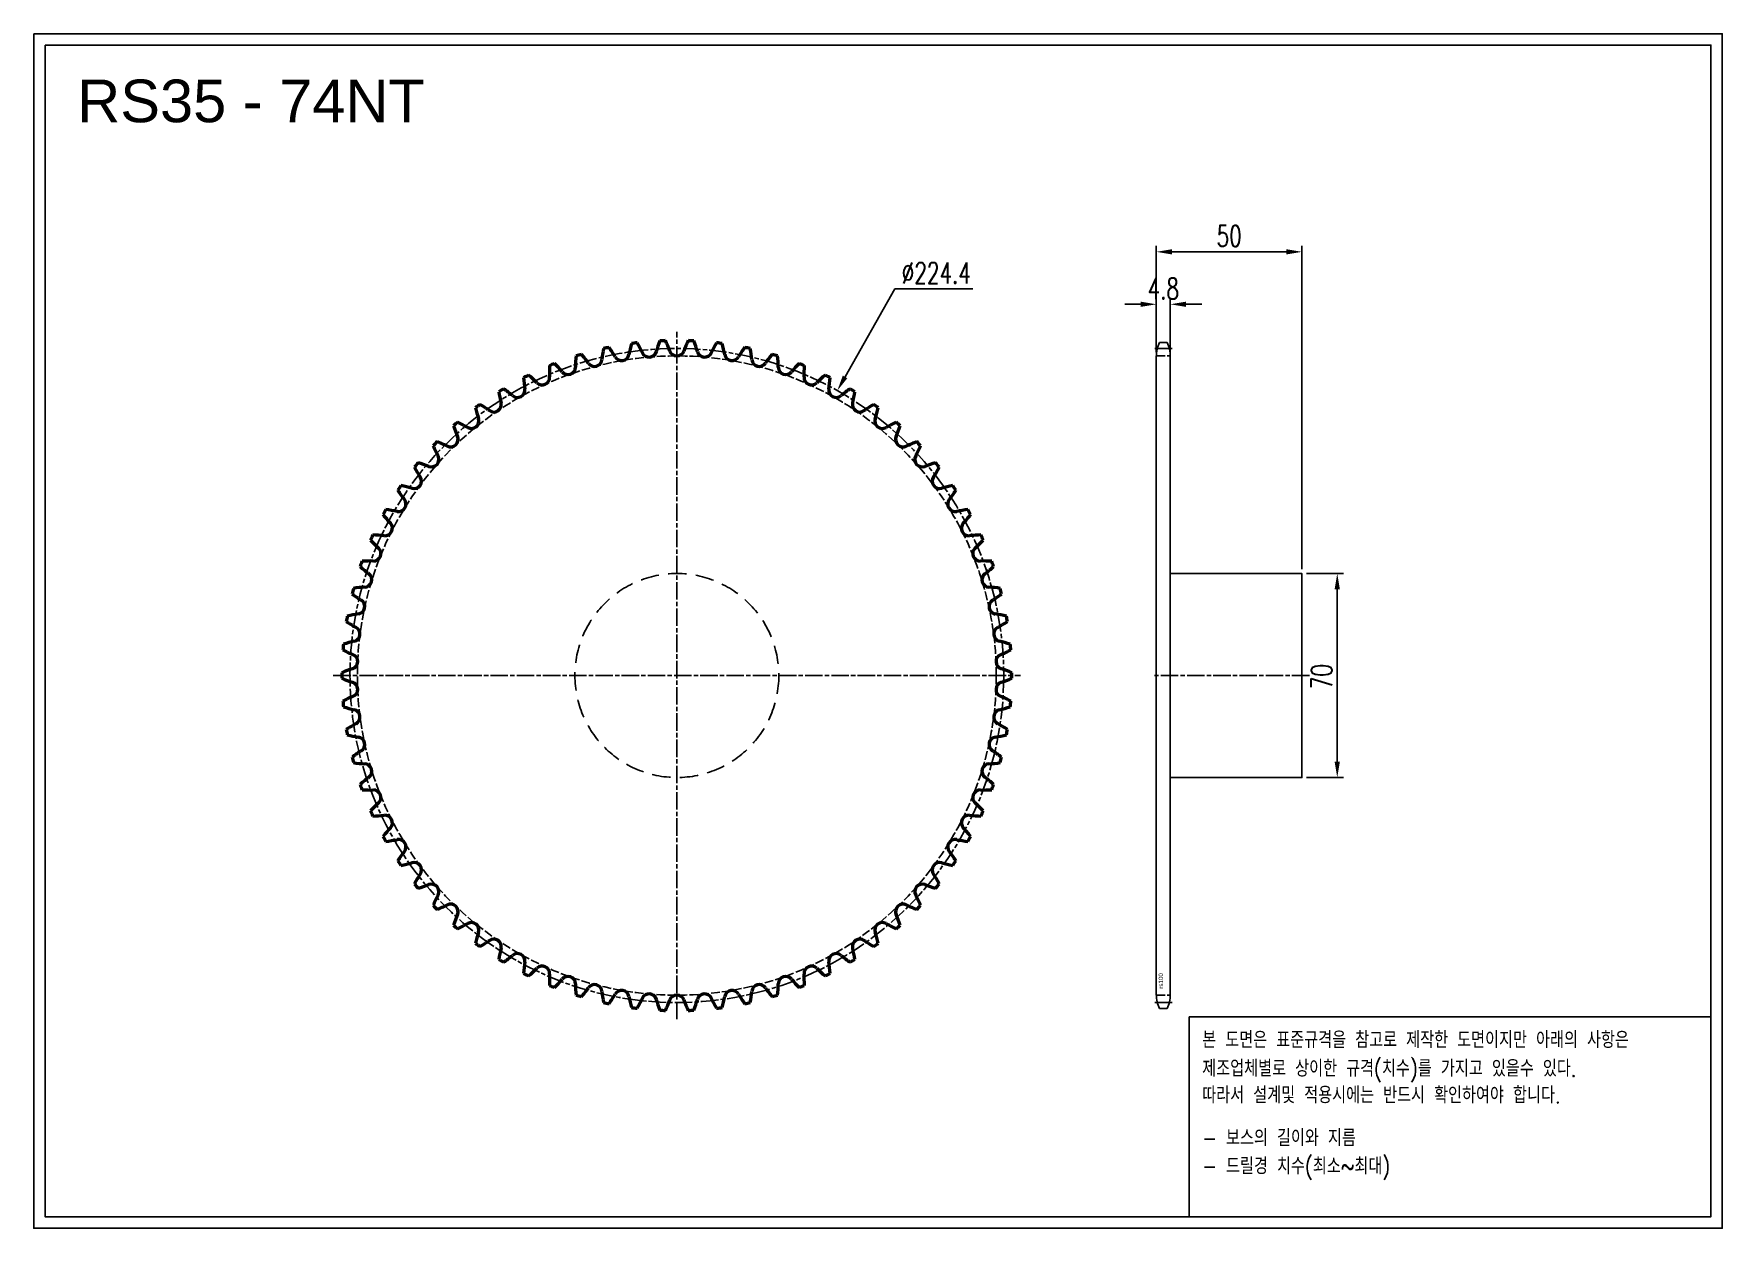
# Model space of a CAD drawing. Header units: millimetres. Extents: x -42013 to -41433, y 3186 to 3596.
import ezdxf

# ---------------------------------------------------------------- set-up
doc = ezdxf.new("R2010")
doc.units = ezdxf.units.MM
for name, pattern in [('AM_ISO02W050', [7.5, 6, -1.5]), ('AM_ISO02W050x2', [3.75, 3, -0.75]), ('AM_ISO08W050', [18, 12, -1.5, 3, -1.5]), ('AM_ISO08W050x2', [9, 6, -0.75, 1.5, -0.75]), ('HIDDEN', [9.525, 6.35, -3.175])]:
    doc.linetypes.add(name, pattern=pattern)
for name, color, linetype, lineweight in [('AM_0N', 7, 'Continuous', 50), ('AM_3N', 6, 'AM_ISO02W050', 25), ('AM_7', 4, 'AM_ISO08W050', 25), ('AM_7N', 4, 'AM_ISO08W050', 25)]:
    doc.layers.add(name, color=color, linetype=linetype, lineweight=lineweight)
doc.layers.add('HL', color=2, linetype='HIDDEN')
doc.layers.add('S-DIM', color=7, linetype='Continuous')
doc.styles.add('HAN', font='ROMANS.shx', dxfattribs={"width": 0.7, "bigfont": 'whgtxt.shx'})
doc.styles.add('HSG', font='SIMPLEX.shx', dxfattribs={"width": 0.7, "bigfont": 'HSG.shx'})
doc.styles.get("Standard").update_dxf_attribs({"font": 'arial.ttf'})
doc.dimstyles.new('APP16', dxfattribs={"dimscale": 3, "dimtxt": 2.4, "dimasz": 1.8, "dimexe": 0.7, "dimexo": 0.5, "dimgap": 0.6, "dimtad": 1, "dimtoh": 1, "dimdec": 1, "dimrnd": 0.01, "dimzin": 9, "dimdsep": 46, "dimtxsty": 'HSG', "dimcen": 0, "dimclrd": 1, "dimclre": 1, "dimclrt": 256, "dimazin": 2, "dimtp": 1, "dimtm": 1, "dimtfac": 0.5, "dimtdec": 1, "dimtofl": 0, "dimtmove": 0, "dimatfit": 3, "dimfxl": 0, "dimtvp": 1, "dimtolj": 2, "dimlwd": -1, "dimlwe": -1, "dimarcsym": 0})

# ---------------------------------------------------------------- blocks, each defined once
blk = doc.blocks.new('*D1')
at = {"layer": 'Defpoints', "color": 0, "transparency": 16777216}
for p in [(-41577.15, 3410.57), (-41577.15, 3340.57), (-41565.04, 3340.57)]:
    blk.add_point(p, dxfattribs=at)
at = {"layer": 'S-DIM', "color": 1, "transparency": 16777216}
for p, q in [((-41575.65, 3410.57), (-41562.94, 3410.57)), ((-41565.04, 3405.17), (-41565.04, 3345.97)), ((-41575.65, 3340.57), (-41562.94, 3340.57))]:
    blk.add_line(p, q, dxfattribs=at)
for points in [[(-41565.94, 3405.17), (-41564.14, 3405.17), (-41565.04, 3410.57)], [(-41565.94, 3345.97), (-41564.14, 3345.97), (-41565.04, 3340.57)]]:
    blk.add_solid(points, dxfattribs=at)
at = {"layer": 'S-DIM', "transparency": 16777216, "insert": (-41570.44, 3375.19), "char_height": 7.2, "attachment_point": 5, "rotation": 90, "style": 'HSG'}
blk.add_mtext('\\A2;70', dxfattribs=at)
blk = doc.blocks.new('*D2')
at = {"layer": 'Defpoints', "color": 0, "transparency": 16777216}
for p in [(-41622.35, 3502.95), (-41627.15, 3485.07), (-41622.35, 3485.07)]:
    blk.add_point(p, dxfattribs=at)
at = {"layer": 'S-DIM', "color": 1, "transparency": 16777216}
for p, q in [((-41632.55, 3502.95), (-41637.95, 3502.95)), ((-41627.15, 3486.57), (-41627.15, 3505.05)), ((-41622.35, 3486.57), (-41622.35, 3505.05)), ((-41616.95, 3502.95), (-41611.55, 3502.95))]:
    blk.add_line(p, q, dxfattribs=at)
for points in [[(-41632.55, 3503.85), (-41632.55, 3502.05), (-41627.15, 3502.95)], [(-41616.95, 3503.85), (-41616.95, 3502.05), (-41622.35, 3502.95)]]:
    blk.add_solid(points, dxfattribs=at)
at = {"layer": 'S-DIM', "transparency": 16777216, "insert": (-41624.75, 3508.35), "char_height": 7.2, "attachment_point": 5, "style": 'HSG'}
blk.add_mtext('\\A2;4.8', dxfattribs=at)
blk = doc.blocks.new('*D3')
at = {"layer": 'Defpoints', "color": 0, "transparency": 16777216}
for p in [(-41577.15, 3520.95), (-41627.15, 3485.07), (-41577.15, 3410.57)]:
    blk.add_point(p, dxfattribs=at)
at = {"layer": 'S-DIM', "color": 1, "transparency": 16777216}
for p, q in [((-41627.15, 3486.57), (-41627.15, 3523.05)), ((-41621.75, 3520.95), (-41582.55, 3520.95)), ((-41577.15, 3412.07), (-41577.15, 3523.05))]:
    blk.add_line(p, q, dxfattribs=at)
for points in [[(-41621.75, 3521.85), (-41621.75, 3520.05), (-41627.15, 3520.95)], [(-41582.55, 3521.85), (-41582.55, 3520.05), (-41577.15, 3520.95)]]:
    blk.add_solid(points, dxfattribs=at)
at = {"layer": 'S-DIM', "transparency": 16777216, "insert": (-41602.15, 3526.35), "char_height": 7.2, "attachment_point": 5, "style": 'HSG'}
blk.add_mtext('\\A2;50', dxfattribs=at)
blk = doc.blocks.new('*D4')
at = {"layer": 'Defpoints', "color": 0, "transparency": 16777216}
for p in [(-41736.66, 3473.33), (-41846.84, 3277.81)]:
    blk.add_point(p, dxfattribs=at)
at = {"layer": 'S-DIM', "color": 1, "transparency": 16777216}
for p, q in [((-41716.96, 3508.3), (-41734.01, 3478.04)), ((-41690.2, 3508.3), (-41716.96, 3508.3))]:
    blk.add_line(p, q, dxfattribs=at)
blk.add_solid([(-41734.79, 3478.48), (-41733.23, 3477.6), (-41736.66, 3473.33)], dxfattribs=at)
at = {"layer": 'S-DIM', "transparency": 16777216, "insert": (-41702.68, 3513.7), "char_height": 7.2, "attachment_point": 5, "style": 'HSG'}
blk.add_mtext('\\A2;∅224.4', dxfattribs=at)
blk = doc.blocks.new('notice1')
at = {"color": 4}
blk.add_lwpolyline([(-22142.12, 1735.9), (-22053.8, 1735.9), (-22053.8, 1702.07), (-22142.12, 1702.07)], close=True, dxfattribs=at)
at = {"color": 4, "style": 'HAN', "width": 0.8}
for s, p in [('본 도면은 표준규격을 참고로 제작한 도면이지만 아래의 사항은', (-22139.9, 1730.62)), ('제조업체별로 상이한 규격(치수)를 가지고 있을수 있다.', (-22139.9, 1725.78)), ('따라서 설계및 적용시에는 반드시 확인하여야 합니다.', (-22139.9, 1721.28)), ('- 보스의 길이와 지름', (-22139.9, 1714.03)), ('- 드릴경 치수(최소~최대)', (-22139.9, 1709.27))]:
    blk.add_text(s, height=2.7949, dxfattribs=at).set_placement(p)

msp = doc.modelspace()

# ---------------------------------------------------------------- linework, layer by layer
for p, q in [((-41623.42, 3489.87), (-41626.08, 3489.87)), ((-41627.15, 3485.07), (-41627.15, 3266.08)), ((-41622.35, 3485.07), (-41622.35, 3266.08)), ((-41623.42, 3261.28), (-41626.08, 3261.28))]:
    msp.add_line(p, q)
for points in [[(-42012.52, 3595.77), (-41432.88, 3595.77), (-41432.88, 3185.92), (-42012.52, 3185.92)], [(-42008.62, 3591.87), (-41436.78, 3591.87), (-41436.78, 3189.83), (-42008.62, 3189.83)]]:
    msp.add_lwpolyline(points, close=True)
msp.add_lwpolyline([(-41622.35, 3410.57), (-41577.15, 3410.57), (-41577.15, 3340.57), (-41622.35, 3340.57)])
for centre, start, end in [((-41615.85, 3485.07), 154.86334, 180), ((-41633.65, 3485.07), 0, 25.13666), ((-41615.85, 3266.08), 180, 205.13666), ((-41633.65, 3266.08), 334.86334, 0)]:
    msp.add_arc(centre, 11.3, start, end)
at = {"layer": 'AM_0N'}
for centre, radius, start, end in [((-41762.7, 3476.97), 46.33, 164.32745, 169.12162), ((-41791.75, 3375.57), 114.97, 96.8167, 97.77789), ((-41845.41, 3466.38), 46.33, 25.47297, 30.26715), ((-41754.21, 3474.14), 46.33, 159.46258, 164.25676), ((-41791.75, 3375.57), 114.97, 91.95184, 92.91303), ((-41837.52, 3470.6), 46.33, 20.60811, 25.40228), ((-41745.98, 3470.6), 46.33, 154.59772, 159.39189), ((-41791.75, 3375.57), 114.97, 87.08697, 88.04816), ((-41829.29, 3474.14), 46.33, 15.74324, 20.53742), ((-41738.09, 3466.38), 46.33, 149.73285, 154.52703), ((-41791.75, 3375.57), 114.97, 82.22211, 83.1833), ((-41820.8, 3476.97), 46.33, 10.87838, 15.67255), ((-41780.26, 3480.42), 46.33, 174.05718, 178.85135), ((-41791.75, 3375.57), 114.97, 106.54643, 107.50762), ((-41859.99, 3456), 46.33, 35.2027, 39.99688), ((-41820.03, 3484.19), 2.57, 215.2027, 353.98649), ((-41771.41, 3479.07), 46.33, 169.19231, 173.98649), ((-41791.75, 3375.57), 114.97, 101.68157, 102.64276), ((-41852.92, 3461.5), 46.33, 30.33784, 35.13201), ((-41810.72, 3486.2), 2.57, 210.33784, 349.12162), ((-41801.27, 3487.41), 2.57, 205.47297, 344.25676), ((-41791.75, 3487.81), 2.57, 200.60811, 339.39189), ((-41782.23, 3487.41), 2.57, 195.74324, 334.52703), ((-41772.78, 3486.2), 2.57, 190.87838, 329.66216), ((-41730.58, 3461.5), 46.33, 144.86799, 149.66216), ((-41791.75, 3375.57), 114.97, 77.35724, 78.31843), ((-41812.09, 3479.07), 46.33, 6.01351, 10.80769), ((-41763.47, 3484.19), 2.57, 186.01351, 324.7973), ((-41723.52, 3456), 46.33, 140.00312, 144.7973), ((-41791.75, 3375.57), 114.97, 72.49238, 73.45357), ((-41803.24, 3480.42), 46.33, 1.14865, 5.94282), ((-41791.75, 3375.57), 114.97, 116.27616, 117.23735), ((-41872.6, 3443.32), 46.33, 44.93243, 49.72661), ((-41837.98, 3477.85), 2.57, 224.93243, 3.71622), ((-41789.19, 3481.02), 46.33, 178.92204, 183.71622), ((-41791.75, 3375.57), 114.97, 111.4113, 112.37249), ((-41866.56, 3449.93), 46.33, 40.06757, 44.86174), ((-41829.14, 3481.4), 2.57, 220.06757, 358.85135), ((-41754.36, 3481.4), 2.57, 181.14865, 319.93243), ((-41716.94, 3449.93), 46.33, 135.13826, 139.93243), ((-41791.75, 3375.57), 114.97, 67.62751, 68.5887), ((-41794.31, 3481.02), 46.33, 356.28378, 1.07796), ((-41745.52, 3477.85), 2.57, 176.28378, 315.06757), ((-41710.9, 3443.32), 46.33, 130.27339, 135.06757), ((-41791.75, 3375.57), 114.97, 62.76265, 63.72384), ((-41791.75, 3375.57), 114.97, 121.14103, 122.10222), ((-41807.05, 3479.93), 46.33, 188.65177, 193.44595), ((-41878.05, 3436.22), 46.33, 49.7973, 54.59147), ((-41846.49, 3473.56), 2.57, 229.7973, 8.58108), ((-41798.14, 3480.86), 46.33, 183.78691, 188.58108), ((-41737.01, 3473.56), 2.57, 171.41892, 310.2027), ((-41785.36, 3480.86), 46.33, 351.41892, 356.21309), ((-41705.45, 3436.22), 46.33, 125.40853, 130.2027), ((-41791.75, 3375.57), 114.97, 57.89778, 58.85897), ((-41776.45, 3479.93), 46.33, 346.55405, 351.34823), ((-41791.75, 3375.57), 114.97, 126.00589, 126.96708), ((-41815.84, 3478.26), 46.33, 193.51664, 198.31081), ((-41882.88, 3428.68), 46.33, 54.66216, 59.45634), ((-41854.6, 3468.56), 2.57, 234.66216, 13.44595), ((-41728.9, 3468.56), 2.57, 166.55405, 305.33784), ((-41700.62, 3428.68), 46.33, 120.54366, 125.33784), ((-41791.75, 3375.57), 114.97, 53.03292, 53.99411), ((-41767.66, 3478.26), 46.33, 341.68919, 346.48336), ((-41791.75, 3375.57), 114.97, 130.87076, 131.83195), ((-41824.46, 3475.85), 46.33, 198.3815, 203.17568), ((-41887.06, 3420.76), 46.33, 59.52703, 64.3212), ((-41862.26, 3462.9), 2.57, 239.52703, 18.31081), ((-41721.24, 3462.9), 2.57, 161.68919, 300.47297), ((-41696.44, 3420.76), 46.33, 115.6788, 120.47297), ((-41791.75, 3375.57), 114.97, 48.16805, 49.12924), ((-41759.04, 3475.85), 46.33, 336.82432, 341.6185), ((-41791.75, 3375.57), 114.97, 135.73562, 136.69681), ((-41890.55, 3412.51), 46.33, 64.39189, 69.18607), ((-41869.41, 3456.61), 2.57, 244.39189, 23.17568), ((-41714.09, 3456.61), 2.57, 156.82432, 295.60811), ((-41692.95, 3412.51), 46.33, 110.81393, 115.60811), ((-41791.75, 3375.57), 114.97, 43.30319, 44.26438), ((-41876.01, 3449.73), 2.57, 249.25676, 28.04054), ((-41832.85, 3472.71), 46.33, 203.24637, 208.04054), ((-41707.5, 3449.73), 2.57, 151.95946, 290.74324), ((-41750.65, 3472.71), 46.33, 331.95946, 336.75363), ((-41881.99, 3442.31), 2.57, 254.12162, 32.90541), ((-41791.75, 3375.57), 114.97, 140.60049, 141.56168), ((-41840.94, 3468.88), 46.33, 208.11123, 212.90541), ((-41893.32, 3404), 46.33, 69.25676, 74.05093), ((-41690.18, 3404), 46.33, 105.94907, 110.74324), ((-41701.51, 3442.31), 2.57, 147.09459, 285.87838), ((-41742.56, 3468.88), 46.33, 327.09459, 331.88877), ((-41791.75, 3375.57), 114.97, 38.43832, 39.39951), ((-41791.75, 3375.57), 114.97, 145.46535, 146.42654), ((-41848.68, 3464.37), 46.33, 212.9761, 217.77027), ((-41895.37, 3395.29), 46.33, 74.12162, 78.9158), ((-41688.13, 3395.29), 46.33, 101.0842, 105.87838), ((-41734.83, 3464.37), 46.33, 322.22973, 327.0239), ((-41791.75, 3375.57), 114.97, 33.57346, 34.53465), ((-41791.75, 3375.57), 114.97, 150.33022, 151.29141), ((-41896.67, 3386.43), 46.33, 78.98649, 83.78066), ((-41887.33, 3434.42), 2.57, 258.98649, 37.77027), ((-41696.18, 3434.42), 2.57, 142.22973, 281.01351), ((-41686.83, 3386.43), 46.33, 96.21934, 101.01351), ((-41791.75, 3375.57), 114.97, 28.70859, 29.66978), ((-41856, 3459.22), 46.33, 217.84096, 222.63514), ((-41891.97, 3426.1), 2.57, 263.85135, 42.63514), ((-41691.53, 3426.1), 2.57, 137.36486, 276.14865), ((-41727.5, 3459.22), 46.33, 317.36486, 322.15904), ((-41791.75, 3375.57), 114.97, 155.19508, 156.15627), ((-41862.86, 3453.47), 46.33, 222.70583, 227.5), ((-41897.21, 3377.49), 46.33, 83.85135, 88.64553), ((-41686.29, 3377.49), 46.33, 91.35447, 96.14865), ((-41720.64, 3453.47), 46.33, 312.5, 317.29417), ((-41791.75, 3375.57), 114.97, 23.84373, 24.80492), ((-41791.75, 3375.57), 114.97, 160.05995, 161.02114), ((-41896.99, 3368.54), 46.33, 88.71622, 93.51039), ((-41895.9, 3417.42), 2.57, 268.71622, 47.5), ((-41687.6, 3417.42), 2.57, 132.5, 271.28378), ((-41686.51, 3368.54), 46.33, 86.48961, 91.28378), ((-41791.75, 3375.57), 114.97, 18.97886, 19.94005), ((-41869.21, 3447.16), 46.33, 227.57069, 232.36486), ((-41899.07, 3408.44), 2.57, 273.58108, 52.36486), ((-41684.43, 3408.44), 2.57, 127.63514, 266.41892), ((-41714.29, 3447.16), 46.33, 307.63514, 312.42931), ((-41791.75, 3375.57), 114.97, 164.92481, 165.886), ((-41875.01, 3440.33), 46.33, 232.43555, 237.22973), ((-41896.02, 3359.64), 46.33, 93.58108, 98.37526), ((-41687.49, 3359.64), 46.33, 81.62474, 86.41892), ((-41708.5, 3440.33), 46.33, 302.77027, 307.56445), ((-41791.75, 3375.57), 114.97, 14.114, 15.07519), ((-41901.47, 3399.22), 2.57, 278.44595, 57.22973), ((-41682.03, 3399.22), 2.57, 122.77027, 261.55405), ((-41791.75, 3375.57), 114.97, 169.78968, 170.75087), ((-41880.2, 3433.04), 46.33, 237.30042, 242.09459), ((-41894.29, 3350.86), 46.33, 98.44595, 103.24012), ((-41903.08, 3389.83), 2.57, 283.31081, 62.09459), ((-41680.42, 3389.83), 2.57, 117.90541, 256.68919), ((-41689.21, 3350.86), 46.33, 76.75988, 81.55405), ((-41703.3, 3433.04), 46.33, 297.90541, 302.69958), ((-41791.75, 3375.57), 114.97, 9.24913, 10.21032), ((-41791.75, 3375.57), 114.97, 174.65454, 175.61573), ((-41891.82, 3342.25), 46.33, 103.31081, 108.10499), ((-41691.68, 3342.25), 46.33, 71.89501, 76.68919), ((-41791.75, 3375.57), 114.97, 4.38427, 5.34546), ((-41884.75, 3425.33), 46.33, 242.16528, 246.95946), ((-41903.89, 3380.34), 2.57, 288.17568, 66.95946), ((-41679.61, 3380.34), 2.57, 113.04054, 251.82432), ((-41698.75, 3425.33), 46.33, 293.04054, 297.83472), ((-41888.64, 3333.88), 46.33, 108.17568, 112.96985), ((-41791.75, 3375.57), 114.97, 179.51941, 180.48059), ((-41888.64, 3417.27), 46.33, 247.03015, 251.82432), ((-41694.86, 3333.88), 46.33, 67.03015, 71.82432), ((-41694.86, 3417.27), 46.33, 288.17568, 292.96985), ((-41791.75, 3375.57), 114.97, 359.51941, 0.48059), ((-41884.75, 3325.82), 46.33, 113.04054, 117.83472), ((-41903.89, 3370.81), 2.57, 293.04054, 71.82432), ((-41679.61, 3370.81), 2.57, 108.17568, 246.95946), ((-41698.75, 3325.82), 46.33, 62.16528, 66.95946), ((-41791.75, 3375.57), 114.97, 184.38427, 185.34546), ((-41891.82, 3408.9), 46.33, 251.89501, 256.68919), ((-41903.08, 3361.32), 2.57, 297.90541, 76.68919), ((-41680.42, 3361.32), 2.57, 103.31081, 242.09459), ((-41691.68, 3408.9), 46.33, 283.31081, 288.10499), ((-41791.75, 3375.57), 114.97, 354.65454, 355.61573), ((-41880.2, 3318.11), 46.33, 117.90541, 122.69958), ((-41791.75, 3375.57), 114.97, 189.24913, 190.21032), ((-41703.3, 3318.11), 46.33, 57.30042, 62.09459), ((-41791.75, 3375.57), 114.97, 349.78968, 350.75087), ((-41894.29, 3400.29), 46.33, 256.75988, 261.55405), ((-41901.47, 3351.93), 2.57, 302.77027, 81.55405), ((-41682.03, 3351.93), 2.57, 98.44595, 237.22973), ((-41689.21, 3400.29), 46.33, 278.44595, 283.24012), ((-41875.01, 3310.81), 46.33, 122.77027, 127.56445), ((-41791.75, 3375.57), 114.97, 194.114, 195.07519), ((-41896.02, 3391.51), 46.33, 261.62474, 266.41892), ((-41899.07, 3342.71), 2.57, 307.63514, 86.41892), ((-41684.43, 3342.71), 2.57, 93.58108, 232.36486), ((-41687.49, 3391.51), 46.33, 273.58108, 278.37526), ((-41708.5, 3310.81), 46.33, 52.43555, 57.22973), ((-41791.75, 3375.57), 114.97, 344.92481, 345.886), ((-41869.21, 3303.99), 46.33, 127.63514, 132.42931), ((-41714.29, 3303.99), 46.33, 47.57069, 52.36486), ((-41791.75, 3375.57), 114.97, 198.97886, 199.94005), ((-41896.99, 3382.61), 46.33, 266.48961, 271.28378), ((-41895.9, 3333.72), 2.57, 312.5, 91.28378), ((-41687.6, 3333.72), 2.57, 88.71622, 227.5), ((-41686.51, 3382.61), 46.33, 268.71622, 273.51039), ((-41791.75, 3375.57), 114.97, 340.05995, 341.02114), ((-41862.86, 3297.67), 46.33, 132.5, 137.29417), ((-41791.75, 3375.57), 114.97, 203.84373, 204.80492), ((-41897.21, 3373.66), 46.33, 271.35447, 276.14865), ((-41891.97, 3325.04), 2.57, 317.36486, 96.14865), ((-41691.53, 3325.04), 2.57, 83.85135, 222.63514), ((-41686.29, 3373.66), 46.33, 263.85135, 268.64553), ((-41720.64, 3297.67), 46.33, 42.70583, 47.5), ((-41791.75, 3375.57), 114.97, 335.19508, 336.15627), ((-41856, 3291.92), 46.33, 137.36486, 142.15904), ((-41727.5, 3291.92), 46.33, 37.84096, 42.63514), ((-41791.75, 3375.57), 114.97, 208.70859, 209.66978), ((-41896.67, 3364.72), 46.33, 276.21934, 281.01351), ((-41887.33, 3316.73), 2.57, 322.22973, 101.01351), ((-41696.18, 3316.73), 2.57, 78.98649, 217.77027), ((-41686.83, 3364.72), 46.33, 258.98649, 263.78066), ((-41791.75, 3375.57), 114.97, 330.33022, 331.29141), ((-41848.68, 3286.78), 46.33, 142.22973, 147.0239), ((-41791.75, 3375.57), 114.97, 213.57346, 214.53465), ((-41895.37, 3355.86), 46.33, 281.0842, 285.87838), ((-41881.99, 3308.83), 2.57, 327.09459, 105.87838), ((-41701.51, 3308.83), 2.57, 74.12162, 212.90541), ((-41688.13, 3355.86), 46.33, 254.12162, 258.9158), ((-41734.83, 3286.78), 46.33, 32.9761, 37.77027), ((-41791.75, 3375.57), 114.97, 325.46535, 326.42654), ((-41840.94, 3282.27), 46.33, 147.09459, 151.88877), ((-41791.75, 3375.57), 114.97, 218.43832, 219.39951), ((-41876.01, 3301.42), 2.57, 331.95946, 110.74324), ((-41707.5, 3301.42), 2.57, 69.25676, 208.04054), ((-41742.56, 3282.27), 46.33, 28.11123, 32.90541), ((-41791.75, 3375.57), 114.97, 320.60049, 321.56168), ((-41893.32, 3347.14), 46.33, 285.94907, 290.74324), ((-41832.85, 3278.43), 46.33, 151.95946, 156.75363), ((-41750.65, 3278.43), 46.33, 23.24637, 28.04054), ((-41690.18, 3347.14), 46.33, 249.25676, 254.05093), ((-41791.75, 3375.57), 114.97, 223.30319, 224.26438), ((-41890.55, 3338.63), 46.33, 290.81393, 295.60811), ((-41869.41, 3294.54), 2.57, 336.82432, 115.60811), ((-41824.46, 3275.3), 46.33, 156.82432, 161.6185), ((-41714.09, 3294.54), 2.57, 64.39189, 203.17568), ((-41759.04, 3275.3), 46.33, 18.3815, 23.17568), ((-41692.95, 3338.63), 46.33, 244.39189, 249.18607), ((-41791.75, 3375.57), 114.97, 315.73562, 316.69681), ((-41791.75, 3375.57), 114.97, 228.16805, 229.12924), ((-41887.06, 3330.39), 46.33, 295.6788, 300.47297), ((-41862.26, 3288.25), 2.57, 341.68919, 120.47297), ((-41815.84, 3272.89), 46.33, 161.68919, 166.48336), ((-41721.24, 3288.25), 2.57, 59.52703, 198.31081), ((-41767.66, 3272.89), 46.33, 13.51664, 18.31081), ((-41696.44, 3330.39), 46.33, 239.52703, 244.3212), ((-41791.75, 3375.57), 114.97, 310.87076, 311.83195), ((-41791.75, 3375.57), 114.97, 233.03292, 233.99411), ((-41882.88, 3322.47), 46.33, 300.54366, 305.33784), ((-41854.6, 3282.58), 2.57, 346.55405, 125.33784), ((-41807.05, 3271.21), 46.33, 166.55405, 171.34823), ((-41728.9, 3282.58), 2.57, 54.66216, 193.44595), ((-41776.45, 3271.21), 46.33, 8.65177, 13.44595), ((-41700.62, 3322.47), 46.33, 234.66216, 239.45634), ((-41791.75, 3375.57), 114.97, 306.00589, 306.96708), ((-41791.75, 3375.57), 114.97, 237.89778, 238.85897), ((-41878.05, 3314.93), 46.33, 305.40853, 310.2027), ((-41846.49, 3277.59), 2.57, 351.41892, 130.2027), ((-41798.14, 3270.29), 46.33, 171.41892, 176.21309), ((-41872.6, 3307.83), 46.33, 310.27339, 315.06757), ((-41837.98, 3273.3), 2.57, 356.28378, 135.06757), ((-41745.52, 3273.3), 2.57, 44.93243, 183.71622), ((-41710.9, 3307.83), 46.33, 224.93243, 229.72661), ((-41737.01, 3277.59), 2.57, 49.7973, 188.58108), ((-41785.36, 3270.29), 46.33, 3.78691, 8.58108), ((-41705.45, 3314.93), 46.33, 229.7973, 234.59147), ((-41791.75, 3375.57), 114.97, 301.14103, 302.10222), ((-41791.75, 3375.57), 114.97, 242.76265, 243.72384), ((-41789.19, 3270.13), 46.33, 176.28378, 181.07796), ((-41791.75, 3375.57), 114.97, 247.62751, 248.5887), ((-41866.56, 3301.22), 46.33, 315.13826, 319.93243), ((-41829.14, 3269.75), 2.57, 1.14865, 139.93243), ((-41780.26, 3270.73), 46.33, 181.14865, 185.94282), ((-41820.03, 3266.96), 2.57, 6.01351, 144.7973), ((-41763.47, 3266.96), 2.57, 35.2027, 173.98649), ((-41803.24, 3270.73), 46.33, 354.05718, 358.85135), ((-41754.36, 3269.75), 2.57, 40.06757, 178.85135), ((-41716.94, 3301.22), 46.33, 220.06757, 224.86174), ((-41791.75, 3375.57), 114.97, 291.4113, 292.37249), ((-41794.31, 3270.13), 46.33, 358.92204, 3.71622), ((-41791.75, 3375.57), 114.97, 296.27616, 297.23735), ((-41791.75, 3375.57), 114.97, 252.49238, 253.45357), ((-41859.99, 3295.14), 46.33, 320.00312, 324.7973), ((-41771.41, 3272.08), 46.33, 186.01351, 190.80769), ((-41791.75, 3375.57), 114.97, 257.35724, 258.31843), ((-41852.92, 3289.65), 46.33, 324.86799, 329.66216), ((-41810.72, 3264.95), 2.57, 10.87838, 149.66216), ((-41762.7, 3274.18), 46.33, 190.87838, 195.67255), ((-41845.41, 3284.77), 46.33, 329.73285, 334.52703), ((-41801.27, 3263.74), 2.57, 15.74324, 154.52703), ((-41754.21, 3277), 46.33, 195.74324, 200.53742), ((-41837.52, 3280.54), 46.33, 334.59772, 339.39189), ((-41791.75, 3263.33), 2.57, 20.60811, 159.39189), ((-41745.98, 3280.54), 46.33, 200.60811, 205.40228), ((-41829.29, 3277), 46.33, 339.46258, 344.25676), ((-41782.23, 3263.74), 2.57, 25.47297, 164.25676), ((-41738.09, 3284.77), 46.33, 205.47297, 210.26715), ((-41820.8, 3274.18), 46.33, 344.32745, 349.12162), ((-41772.78, 3264.95), 2.57, 30.33784, 169.12162), ((-41730.58, 3289.65), 46.33, 210.33784, 215.13201), ((-41791.75, 3375.57), 114.97, 281.68157, 282.64276), ((-41812.09, 3272.08), 46.33, 349.19231, 353.98649), ((-41723.52, 3295.14), 46.33, 215.2027, 219.99688), ((-41791.75, 3375.57), 114.97, 286.54643, 287.50762), ((-41791.75, 3375.57), 114.97, 262.22211, 263.1833), ((-41791.75, 3375.57), 114.97, 267.08697, 268.04816), ((-41791.75, 3375.57), 114.97, 271.95184, 272.91303), ((-41791.75, 3375.57), 114.97, 276.8167, 277.77789)]:
    msp.add_arc(centre, radius, start, end, dxfattribs=at)
at = {"layer": 'AM_3N', "linetype": 'AM_ISO02W050x2'}
for p, q in [((-41627.15, 3485.22), (-41622.35, 3485.22)), ((-41627.15, 3265.92), (-41622.35, 3265.92))]:
    msp.add_line(p, q, dxfattribs=at)
msp.add_circle((-41791.75, 3375.57), 109.67, dxfattribs=at)
at = {"layer": 'AM_7', "linetype": 'AM_ISO08W050x2'}
for p, q in [((-41621.69, 3487.79), (-41627.81, 3487.79)), ((-41574.6, 3375.57), (-41627.81, 3375.57)), ((-41621.69, 3263.36), (-41627.81, 3263.36))]:
    msp.add_line(p, q, dxfattribs=at)
msp.add_circle((-41791.75, 3375.57), 112.21, dxfattribs=at)
at = {"layer": 'AM_7N', "linetype": 'AM_ISO08W050x2'}
for p, q in [((-41791.75, 3257.6), (-41791.75, 3493.54)), ((-41909.72, 3375.57), (-41673.78, 3375.57))]:
    msp.add_line(p, q, dxfattribs=at)
at = {"layer": 'HL'}
msp.add_circle((-41791.75, 3375.57), 35, dxfattribs=at)

# ---------------------------------------------------------------- block references
at = {"xscale": 2.028, "yscale": 2.028, "zscale": 2.028}
msp.add_blockref('notice1', (3288.32, -261.97), dxfattribs=at)

# ---------------------------------------------------------------- texts
msp.add_text('RS35 - 74NT', height=14.6374).set_placement((-41997.59, 3565.42))
at = {"insert": (-41626.36, 3268.14), "char_height": 1.512, "width": 6.5009, "attachment_point": 1, "rotation": 90}
msp.add_mtext('rs100', dxfattribs=at)

# ---------------------------------------------------------------- dimensions: what is measured, and where the dimension line sits
at = {"layer": 'S-DIM'}
dim = msp.add_linear_dim(base=(-41577.15, 3520.95), p1=(-41627.15, 3485.07), p2=(-41577.15, 3410.57), dimstyle='APP16', dxfattribs=at)
dim.commit()
dim.dimension.update_dxf_attribs({"geometry": '*D3', "text_midpoint": (-41602.15, 3526.35)})
dim = msp.add_diameter_dim_2p(p1=(-41846.84, 3277.81), p2=(-41736.66, 3473.33), dimstyle='APP16', dxfattribs=at)
dim.commit()
dim.dimension.update_dxf_attribs({"geometry": '*D4', "text_midpoint": (-41702.68, 3508.3), "dimtype": 131})
dim = msp.add_linear_dim(base=(-41622.35, 3502.95), p1=(-41627.15, 3485.07), p2=(-41622.35, 3485.07), dimstyle='APP16', dxfattribs=at)
dim.commit()
dim.dimension.update_dxf_attribs({"geometry": '*D2', "text_midpoint": (-41624.75, 3502.95), "dimtype": 128})
dim = msp.add_linear_dim(base=(-41565.04, 3340.57), p1=(-41577.15, 3410.57), p2=(-41577.15, 3340.57), angle=90, dimstyle='APP16', dxfattribs=at)
dim.commit()
dim.dimension.update_dxf_attribs({"geometry": '*D1', "text_midpoint": (-41565.04, 3375.19), "dimtype": 128})

doc.saveas('drawing.dxf')
